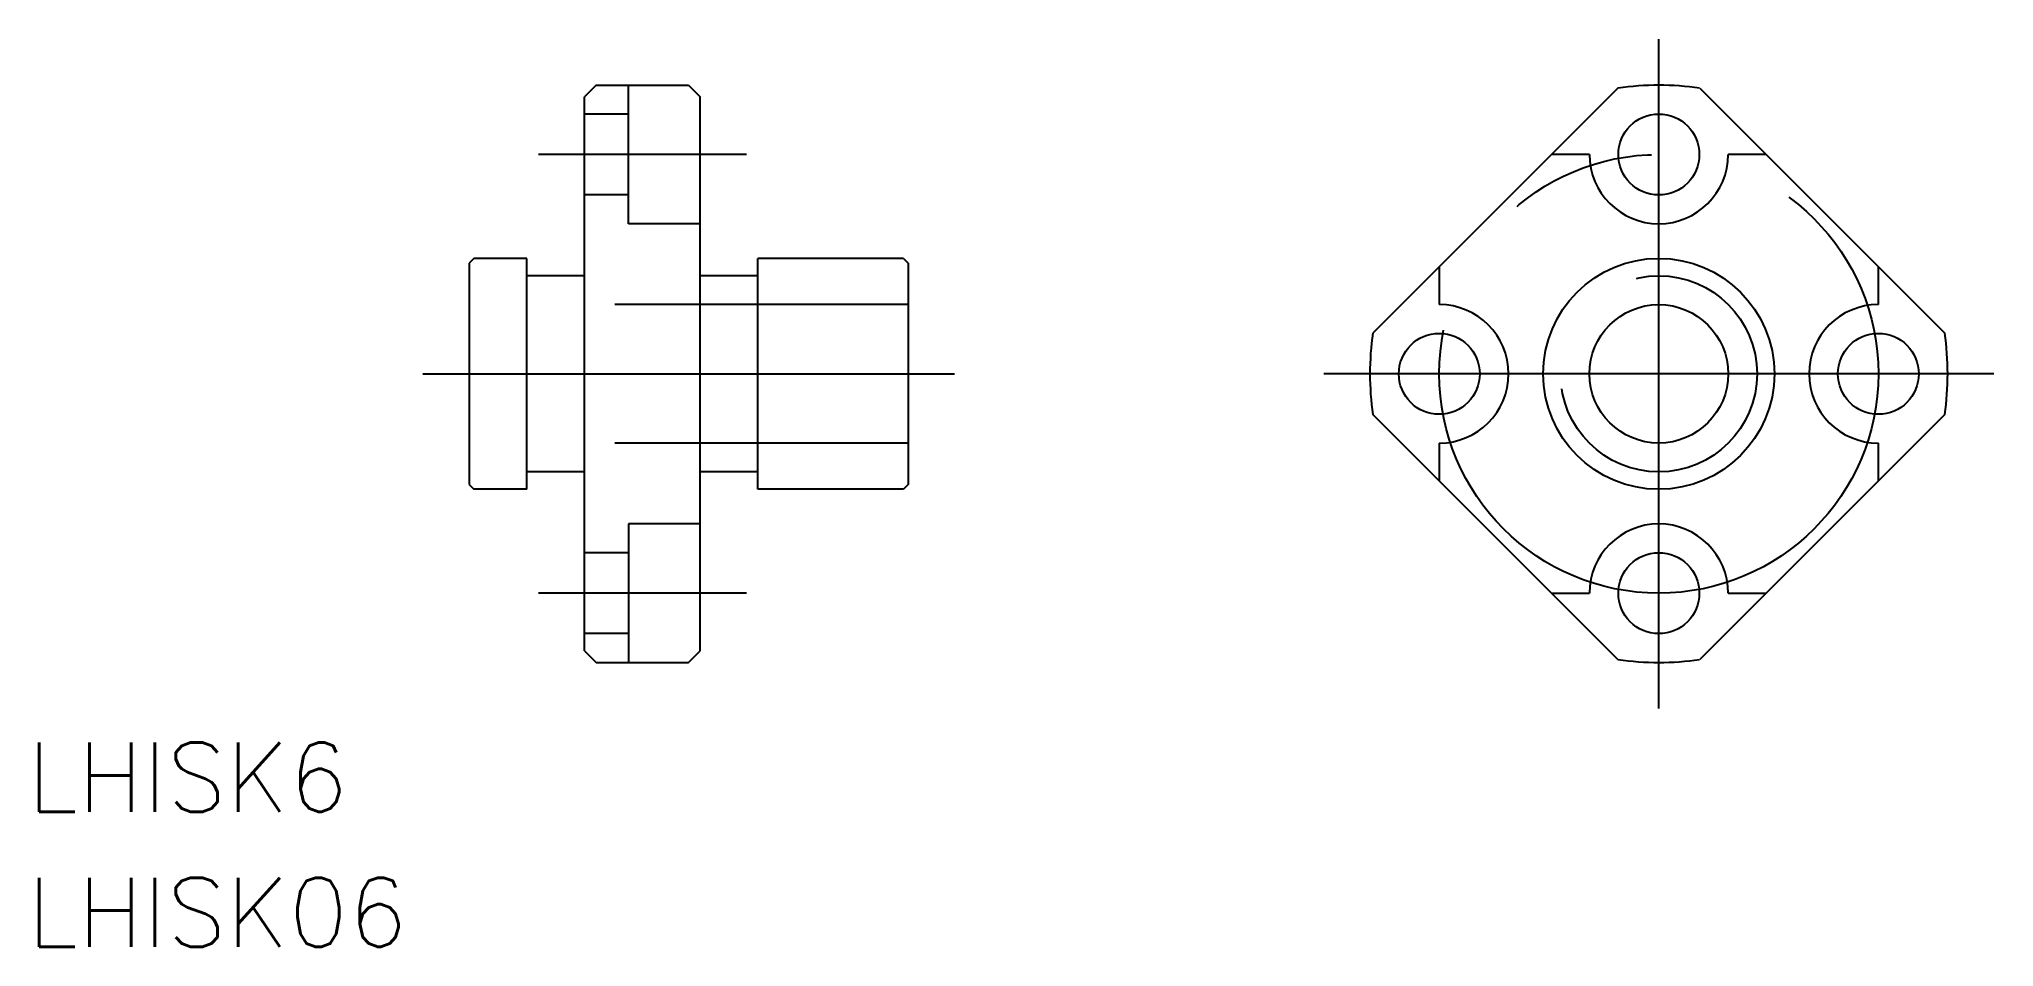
# Model space of a CAD drawing. Extents: x -18.6 to 66, y -24.8 to 14.5.
import ezdxf

# ---------------------------------------------------------------- set-up
doc = ezdxf.new("R2010")
doc.units = 0
doc.linetypes.add('CENTER', pattern=[50.8, 31.75, -6.35, 6.35, -6.35])
doc.linetypes.add('DASHED', pattern=[19.05, 12.7, -6.35])
doc.layers.get('0').update_dxf_attribs({"linetype": 'CONTINUOUS'})
doc.layers.add('CENTER', color=1, linetype='CENTER')
doc.styles.get("Standard").update_dxf_attribs({"font": 'txt.shx', "height": 3, "bigfont": 'bigfont.shx'})

msp = doc.modelspace()

# ---------------------------------------------------------------- linework, layer by layer
at = {"color": 7, "linetype": 'CONTINUOUS'}
for p, q in [((5.5, 12.5), (5, 12)), ((5, -12), (5, 12)), ((5.5, 12.5), (9.5, 12.5)), ((9.5, 12.5), (10, 12)), ((10, -12), (10, 12)), ((49.714, 12.374), (39.108, 1.768)), ((53.25, 12.374), (63.857, 1.768)), ((0.2, 5), (0, 4.8)), ((0, 4.8), (0, -4.8)), ((2.5, 5), (0.2, 5)), ((2.5, -5), (2.5, 5)), ((5, 4.25), (2.5, 4.25)), ((12.5, 4.25), (10, 4.25)), ((18.8, 5), (12.5, 5)), ((12.5, -5), (12.5, 5)), ((18.8, 5), (19, 4.8)), ((19, 4.8), (19, -4.8)), ((49.714, -12.374), (39.108, -1.768)), ((63.857, -1.768), (53.25, -12.374)), ((0, -4.8), (0.2, -5)), ((2.5, -5), (0.2, -5)), ((5, -4.25), (2.5, -4.25)), ((12.5, -4.25), (10, -4.25)), ((18.8, -5), (12.5, -5)), ((19, -4.8), (18.8, -5)), ((5, -12), (5.5, -12.5)), ((5.5, -12.5), (9.5, -12.5)), ((9.5, -12.5), (10, -12))]:
    msp.add_line(p, q, dxfattribs=at)
at = {"color": 3, "linetype": 'DASHED'}
for p, q in [((6.9, 6.5), (6.9, 12.5)), ((6.9, 11.25), (5, 11.25)), ((48.482, 9.5), (46.84, 9.5)), ((56.124, 9.5), (54.482, 9.5)), ((6.9, 7.75), (5, 7.75)), ((10, 6.5), (6.9, 6.5)), ((41.982, 4.642), (41.982, 3)), ((60.982, 3), (60.982, 4.642)), ((19, 3), (0, 3)), ((19, -3), (0, -3)), ((41.982, -3), (41.982, -4.642)), ((60.982, -4.642), (60.982, -3)), ((6.9, -6.5), (6.9, -12.5)), ((10, -6.5), (6.9, -6.5)), ((6.9, -7.75), (5, -7.75)), ((46.84, -9.5), (48.482, -9.5)), ((54.482, -9.5), (56.124, -9.5)), ((6.9, -11.25), (5, -11.25))]:
    msp.add_line(p, q, dxfattribs=at)
at = {"color": 7, "linetype": 'CONTINUOUS'}
for centre, radius in [((51.482, 9.5), 1.75), ((51.482, 0), 5), ((51.482, 0), 3), ((41.982, 0), 1.75), ((60.982, 0), 1.75), ((51.482, -9.5), 1.75)]:
    msp.add_circle(centre, radius, dxfattribs=at)
at = {"color": 3, "linetype": 'DASHED'}
msp.add_circle((51.482, 0), 4.25, dxfattribs=at)
at = {"color": 7, "linetype": 'CONTINUOUS'}
for start, end in [(81.8699, 98.1301), (171.8699, 188.1301), (351.8699, 8.1301), (261.8699, 278.1301)]:
    msp.add_arc((51.482, 0), 12.5, start, end, dxfattribs=at)
at = {"color": 3, "linetype": 'DASHED'}
for centre, start, end in [((51.482, 9.5), 180, 0), ((41.982, 0), 270, 90), ((60.982, 0), 90, 270), ((51.482, -9.5), 0, 180)]:
    msp.add_arc(centre, 3, start, end, dxfattribs=at)
at = {"layer": 'CENTER', "color": 1, "linetype": 'CENTER'}
for p, q in [((51.482, -14.5), (51.482, 14.5)), ((12, 9.5), (3, 9.5)), ((-2, 0), (21, 0)), ((65.982, 0), (36.982, 0)), ((12, -9.5), (3, -9.5))]:
    msp.add_line(p, q, dxfattribs=at)
msp.add_circle((51.482, 0), 9.5, dxfattribs=at)

# ---------------------------------------------------------------- texts
at = {"color": 7, "linetype": 'CONTINUOUS'}
for s, p in [('LHISK6', (-19.12, -18.973)), ('LHISK06', (-19.12, -24.823))]:
    msp.add_text(s, height=3, dxfattribs=at).set_placement(p)

doc.saveas('drawing.dxf')
